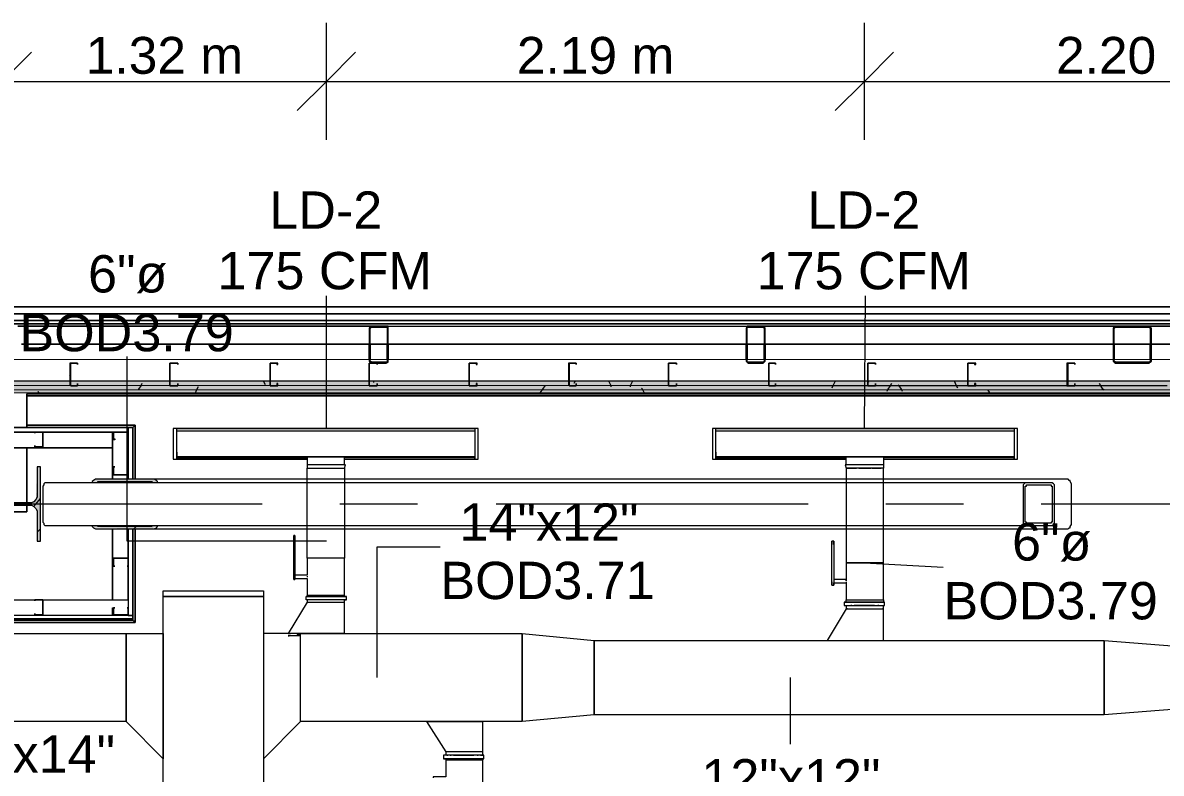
# Model space of a CAD drawing. Header units: metres. Extents: x -2 to 237, y -8 to 52.
# Drawn here: x 30.94 to 35.575, y 44.893 to 47.946 of the extents above; entities that cross this region are included whole.
import ezdxf

# ---------------------------------------------------------------- set-up
doc = ezdxf.new("R2010")
doc.units = ezdxf.units.M
doc.layers.add('HVAC - Ductos', color=5, linetype='Continuous', lineweight=0)
doc.layers.add('PDF_Text', color=7, linetype='Continuous', lineweight=0)
doc.layers.add('PDF_Geometry', color=7, linetype='Continuous', lineweight=0, true_color=0xaaaaaa)
doc.layers.add('PDF_Solid Fills', color=7, linetype='Continuous', lineweight=0, true_color=0xffffff)
doc.styles.add('PDF Helvetica', font='')
doc.styles.get('PDF Helvetica').set_extended_font_data('Helvetica')

msp = doc.modelspace()

# ---------------------------------------------------------------- hatches: boundary and pattern name
at = {"layer": 'PDF_Solid Fills', "lineweight": 0, "transparency": 33554559}
h = msp.add_hatch(color=256, dxfattribs=at)
h.paths.add_polyline_path([(32.3594, 46.5654), (32.419, 46.5608), (32.419, 46.5654)])
h.paths.add_polyline_path([(32.3548, 46.57), (32.3594, 46.5654), (32.3594, 46.57)])
h.paths.add_polyline_path([(32.3548, 46.7028), (32.3502, 46.7028), (32.3502, 46.57)])
h.paths.add_polyline_path([(32.419, 46.7074), (32.419, 46.712), (32.3548, 46.712)])
h.paths.add_polyline_path([(32.4281, 46.7028), (32.4236, 46.7028), (32.4236, 46.5654), (32.4281, 46.7022)])
h.paths.add_polyline_path([(32.4236, 46.712), (32.4281, 46.7074), (32.4281, 46.712)])
h = msp.add_hatch(color=256, dxfattribs=at)
h.paths.add_polyline_path([(33.8943, 46.5654), (33.9538, 46.5608), (33.9538, 46.5654)])
h.paths.add_polyline_path([(33.8897, 46.7028), (33.8851, 46.7028), (33.8851, 46.57)])
h.paths.add_polyline_path([(33.8943, 46.712), (33.963, 46.7074), (33.963, 46.712)])
h.paths.add_polyline_path([(33.9584, 46.57), (33.9538, 46.57), (33.9584, 46.5654)])
h.paths.add_polyline_path([(33.963, 46.7028), (33.9584, 46.7028), (33.9584, 46.57), (33.963, 46.7022)])
h = msp.add_hatch(color=256, dxfattribs=at)
h.paths.add_polyline_path([(35.3879, 46.5654), (35.5253, 46.5608), (35.5253, 46.5654)])
h.paths.add_polyline_path([(35.3833, 46.57), (35.3879, 46.5654), (35.3879, 46.57)])
h.paths.add_polyline_path([(35.3833, 46.7028), (35.3787, 46.7028), (35.3787, 46.57)])
h.paths.add_polyline_path([(35.5299, 46.57), (35.5253, 46.57), (35.5299, 46.5654)])
h.paths.add_polyline_path([(35.3833, 46.712), (35.5299, 46.7074), (35.5299, 46.57), (35.5345, 46.712)])
h = msp.add_hatch(color=256, dxfattribs=at)
h.paths.add_polyline_path([(12.8691, 46.4738), (12.8691, 46.4874), (12.4614, 46.4874), (12.4614, 46.4738)])
h.paths.add_polyline_path([(60.1333, 46.4829), (48.9907, 46.4874), (20.5846, 46.4874), (20.5846, 46.4738), (59.982, 46.4738), (60.1333, 46.4692)])
h.paths.add_polyline_path([(20.58, 46.4738), (20.58, 46.4874), (18.555, 46.4874), (18.555, 46.4738)])
h.paths.add_polyline_path([(18.5504, 46.4738), (18.5504, 46.4874), (15.7143, 46.4874), (15.7143, 46.4738)])
h.paths.add_polyline_path([(15.7097, 46.4738), (15.7097, 46.4874), (13.6846, 46.4874), (13.6846, 46.4738)])
h.paths.add_polyline_path([(13.6801, 46.4738), (13.6801, 46.4874), (12.8737, 46.4874), (12.8737, 46.4738)])
for points in [[(12.4614, 46.4554), (59.9133, 46.4554), (60.1328, 46.4508), (60.1333, 46.4508), (60.1333, 46.4738), (12.4614, 46.4738)], [(12.4614, 46.4416), (59.9133, 46.4416), (60.1316, 46.4371), (60.1333, 46.4371), (60.1333, 46.4554), (12.4614, 46.4554)], [(30.9986, 46.1392), (30.994, 46.011), (30.9849, 46.0018), (30.9757, 45.9972), (30.7421, 45.9926), (30.7421, 45.9972), (30.7283, 45.9972), (30.7283, 46.0064), (30.7237, 46.0064), (30.7237, 46.0156), (30.7191, 46.0156), (30.7191, 46.1392), (30.7009, 46.1392), (30.7009, 45.8369), (30.7191, 45.8369), (30.7191, 45.9652), (30.7283, 45.9835), (30.9849, 45.9835), (30.9986, 45.9698), (30.9986, 45.8369), (31.0124, 45.8369), (31.0124, 46.1392)]]:
    msp.add_hatch(color=256, dxfattribs=at).paths.add_polyline_path(points)
h = msp.add_hatch(color=256, dxfattribs=at)
h.paths.add_polyline_path([(31.2231, 46.0797), (31.4888, 46.0751), (31.4888, 46.0844), (31.4843, 46.0889), (31.2277, 46.0889)])
h.paths.add_polyline_path([(31.4888, 45.901), (31.2277, 45.901), (31.2277, 45.8918), (31.2415, 45.8918), (31.4681, 45.8873), (31.4706, 45.8873), (31.4706, 45.8918), (31.4843, 45.8964), (31.4888, 45.901)])

# ---------------------------------------------------------------- linework, layer by layer
at = {"layer": 'HVAC - Ductos', "color": 252, "lineweight": 0, "true_color": 0x939598}
for points in [[(32.1761, 47.4692), (32.1761, 47.7075), (32.1761, 47.9457)], [(34.3661, 47.4692), (34.3661, 47.7075), (34.3661, 47.9457)], [(30.9757, 47.8266), (30.8566, 47.7075), (30.7375, 47.5883)], [(32.2953, 47.8266), (32.1761, 47.7075), (32.057, 47.5883)], [(34.4853, 47.8266), (34.3661, 47.7075), (34.247, 47.5883)], [(7.6277, 47.7075), (12.466, 47.7075), (13.7763, 47.7075), (15.9755, 47.7075), (18.1701, 47.7075), (20.3647, 47.7075), (22.9716, 47.7075), (25.1708, 47.7075), (27.3654, 47.7075), (29.5646, 47.7075), (30.8566, 47.7075), (32.1761, 47.7075), (34.3661, 47.7075), (36.5607, 47.7075), (38.7599, 47.7075), (41.3669, 47.7075), (47.9553, 47.7075), (49.2518, 47.7075), (50.5622, 47.7075), (54.956, 47.7075), (57.1552, 47.7075), (58.6855, 47.7075)]]:
    msp.add_lwpolyline(points, dxfattribs=at)
at = {"layer": 'HVAC - Ductos', "lineweight": 0}
for points in [[(32.1761, 46.2951), (32.1761, 46.8357)], [(34.3661, 46.2951), (34.3707, 46.8357)], [(32.1761, 45.8369), (31.3652, 45.8369), (31.3652, 46.5882)], [(32.7809, 46.2951), (31.5668, 46.2951), (32.7809, 46.2951), (32.7809, 46.2767), (32.7809, 46.2721), (32.7809, 46.2675)], [(31.5668, 46.2675), (31.5668, 46.2721), (31.5668, 46.2767), (31.5668, 46.2951)], [(31.5668, 46.2721), (31.5668, 46.2767), (31.5668, 46.2813)], [(32.7809, 46.2813), (32.7809, 46.2767), (32.7809, 46.2721)], [(34.9755, 46.2951), (33.7614, 46.2951), (34.9755, 46.2951), (34.9755, 46.2767), (34.9755, 46.2721), (34.9755, 46.2675)], [(33.7614, 46.2675), (33.7614, 46.2721), (33.7614, 46.2767), (33.7614, 46.2951)], [(33.7614, 46.2721), (33.7614, 46.2767), (33.7614, 46.2813)], [(34.9755, 46.2813), (34.9755, 46.2767), (34.9755, 46.2721)], [(31.5668, 46.2355), (31.5668, 46.2401)], [(31.5668, 46.2263), (31.5668, 46.2309)], [(32.7809, 46.2401), (32.7809, 46.2355)], [(32.7809, 46.2309), (32.7809, 46.2263)], [(33.7614, 46.2355), (33.7614, 46.2401)], [(33.7614, 46.2263), (33.7614, 46.2309)], [(34.9755, 46.2401), (34.9755, 46.2355)], [(34.9755, 46.2309), (34.9755, 46.2263)], [(31.5668, 46.1989), (31.5668, 46.1943), (31.5668, 46.1897), (31.5668, 46.1713), (31.5668, 46.1759), (32.0982, 46.1759)], [(31.5668, 46.1851), (31.5668, 46.1897), (31.5668, 46.1943)], [(31.5668, 46.1713), (32.0982, 46.1713)], [(32.2495, 46.1484), (32.2495, 46.1805), (32.2403, 46.1805), (32.2265, 46.1805), (32.2128, 46.1805), (32.1945, 46.1805), (32.1761, 46.1805), (32.1533, 46.1805), (32.1349, 46.1805), (32.1211, 46.1805), (32.1074, 46.1805), (32.1028, 46.1805), (32.0982, 46.1805), (32.0982, 46.1484), (32.0982, 46.1346), (32.1028, 46.1346), (32.1211, 46.1346), (32.1441, 46.1346), (32.1761, 46.1346), (32.2036, 46.1346), (32.2265, 46.1346), (32.2449, 46.1346), (32.2495, 46.1346), (32.2495, 45.7681), (32.2403, 45.7681), (32.2265, 45.7681), (32.2128, 45.7681), (32.1945, 45.7681), (32.1761, 45.7681), (32.1533, 45.7681), (32.1349, 45.7681), (32.1211, 45.7681), (32.1074, 45.7681), (32.1028, 45.7681), (32.0982, 45.7681), (32.0982, 45.6995), (32.0478, 45.6995)], [(32.7809, 46.1989), (32.7809, 46.1943), (32.7809, 46.1897), (32.7809, 46.1713), (32.7809, 46.1759), (32.2495, 46.1759)], [(32.2495, 46.1713), (32.7809, 46.1713)], [(32.7809, 46.1943), (32.7809, 46.1897), (32.7809, 46.1851)], [(33.7614, 46.1989), (33.7614, 46.1943), (33.7614, 46.1897), (33.7614, 46.1713), (33.7614, 46.1759), (34.2928, 46.1759)], [(33.7614, 46.1851), (33.7614, 46.1897), (33.7614, 46.1943)], [(33.7614, 46.1713), (34.2928, 46.1713)], [(34.2928, 46.1484), (34.2928, 46.1805), (34.302, 46.1805), (34.3157, 46.1805), (34.3295, 46.1805), (34.3479, 46.1805), (34.3661, 46.1805), (34.3891, 46.1805), (34.4073, 46.1805), (34.4211, 46.1805), (34.4349, 46.1805), (34.4395, 46.1805), (34.444, 46.1805), (34.444, 46.1484), (34.444, 46.1346), (34.4395, 46.1346), (34.4211, 46.1346), (34.3982, 46.1346), (34.3661, 46.1346), (34.3387, 46.1346), (34.3157, 46.1346), (34.2974, 46.1346), (34.2928, 46.1346), (34.2928, 45.7498), (34.302, 45.7498), (34.3157, 45.7498), (34.3295, 45.7498), (34.3479, 45.7498), (34.3661, 45.7498), (34.3891, 45.7498), (34.4073, 45.7498), (34.4211, 45.7498), (34.4349, 45.7498), (34.4395, 45.7498), (34.444, 45.7498), (34.444, 46.1346), (34.4395, 46.1346)], [(34.9755, 46.1989), (34.9755, 46.1943), (34.9755, 46.1897), (34.9755, 46.1713), (34.9755, 46.1759), (34.444, 46.1759)], [(34.444, 46.1713), (34.9755, 46.1713)], [(34.9755, 46.1943), (34.9755, 46.1897), (34.9755, 46.1851)], [(32.0982, 45.5986), (32.0936, 45.5986), (32.0936, 45.6124), (32.1028, 45.6124), (32.1166, 45.6124), (32.1349, 45.6124), (32.1533, 45.6124), (32.1761, 45.6124), (32.1945, 45.6124), (32.2173, 45.6124), (32.2311, 45.6124), (32.2449, 45.6124), (32.254, 45.6124), (32.2586, 45.6124), (32.254, 45.6124), (32.2495, 45.6124), (32.2495, 45.6169), (32.2495, 45.7681), (32.2403, 45.7681), (32.2265, 45.7681), (32.2128, 45.7681), (32.1945, 45.7681), (32.1761, 45.7681), (32.1533, 45.7681), (32.1349, 45.7681), (32.1211, 45.7681), (32.1074, 45.7681), (32.1028, 45.7681), (32.0982, 45.7681), (32.0982, 46.1346), (32.1028, 46.1346)], [(32.2082, 46.1346), (32.2128, 46.1346), (32.2265, 46.1346), (32.2403, 46.1346), (32.2449, 46.1346), (32.2495, 46.1346), (32.254, 46.1484), (32.2449, 46.1484), (32.2311, 46.1484), (32.2036, 46.1484), (32.1761, 46.1484), (32.1441, 46.1484), (32.1211, 46.1484), (32.1028, 46.1484), (32.0982, 46.1484)], [(32.1074, 46.1346), (32.1211, 46.1346), (32.1349, 46.1346), (32.1441, 46.1346)], [(32.1487, 46.1346), (32.1533, 46.1346), (32.1761, 46.1346), (32.1945, 46.1346), (32.199, 46.1346)], [(32.1945, 46.1484), (32.1853, 46.1484)], [(34.444, 46.1484), (34.4395, 46.1484), (34.4211, 46.1484), (34.3982, 46.1484), (34.3661, 46.1484), (34.3387, 46.1484), (34.3112, 46.1484), (34.2974, 46.1484), (34.2883, 46.1484), (34.2928, 46.1346), (34.2974, 46.1346), (34.302, 46.1346), (34.3157, 46.1346), (34.3295, 46.1346), (34.3341, 46.1346)], [(34.3433, 46.1346), (34.3479, 46.1346), (34.3661, 46.1346), (34.3891, 46.1346), (34.3937, 46.1346)], [(34.3982, 46.1346), (34.4073, 46.1346), (34.4211, 46.1346), (34.4349, 46.1346)], [(32.0432, 45.8597), (32.0432, 45.8552), (32.0432, 45.8597)], [(32.0478, 45.8597), (32.0432, 45.8597)], [(32.0432, 45.6903), (32.0432, 45.6857), (32.0432, 45.6811), (32.0432, 45.6857), (32.0432, 45.6903), (32.0432, 45.846)], [(32.0478, 45.8597), (32.0478, 45.8552), (32.0478, 45.8597)], [(32.0478, 45.846), (32.0478, 45.6903), (32.0478, 45.6857), (32.0478, 45.6811), (32.0478, 45.6857), (32.0478, 45.6903), (32.0478, 45.6857), (32.0982, 45.6857), (32.0982, 45.6169), (32.0982, 45.6124), (32.1028, 45.6124), (32.1074, 45.6124)], [(34.2333, 45.8369), (34.2333, 45.8369)], [(34.2424, 45.8369), (34.2333, 45.8369)], [(34.2424, 45.8369), (34.2424, 45.8369)], [(32.3823, 45.2825), (32.3823, 45.814), (32.6389, 45.814)], [(34.2333, 45.6719), (34.2333, 45.6673), (34.2333, 45.6628), (34.2333, 45.6582), (34.2333, 45.6628), (34.2333, 45.6673), (34.2333, 45.6719), (34.2333, 45.8232)], [(34.2424, 45.8232), (34.2424, 45.6719), (34.2424, 45.6673), (34.2424, 45.6628), (34.2424, 45.6582), (34.2424, 45.6628), (34.2424, 45.6673)], [(34.2424, 45.6719), (34.2424, 45.6673), (34.2928, 45.6673), (34.2928, 45.5986), (34.302, 45.5986), (34.3157, 45.5986), (34.3295, 45.5986), (34.3479, 45.5986), (34.3661, 45.5986), (34.3891, 45.5986), (34.4073, 45.5986), (34.4211, 45.5986), (34.4349, 45.5986), (34.4395, 45.5986), (34.444, 45.5986), (34.444, 45.7498), (34.4395, 45.7498), (34.4349, 45.7498), (34.4211, 45.7498), (34.4073, 45.7498), (34.3891, 45.7498), (34.3661, 45.7498), (34.3479, 45.7498), (34.3295, 45.7498), (34.3157, 45.7498), (34.302, 45.7498), (34.2928, 45.7498), (34.2928, 45.6811), (34.2424, 45.6811)], [(34.3661, 45.7498), (34.6868, 45.7315)], [(32.0982, 45.6995), (32.0982, 45.6995)], [(32.0982, 45.6995), (32.0982, 45.6995)], [(32.0432, 45.6811), (32.0432, 45.6811)], [(32.0432, 45.6811), (32.0478, 45.6811)], [(32.0478, 45.6857), (32.0478, 45.6857)], [(32.0478, 45.6811), (32.0478, 45.6811)], [(32.0982, 45.6949), (32.0982, 45.6903)], [(32.0982, 45.6857), (32.0982, 45.6857)], [(32.0982, 45.6857), (32.0982, 45.6857)], [(32.0982, 45.6857), (32.0982, 45.6857)], [(32.0982, 45.6857), (32.0982, 45.6857)], [(34.2333, 45.6582), (34.2333, 45.6582)], [(34.2333, 45.6582), (34.2424, 45.6582)], [(34.2424, 45.6673), (34.2424, 45.6673)], [(34.2424, 45.6582), (34.2424, 45.6582)], [(34.2928, 45.6765), (34.2928, 45.6811), (34.2928, 45.6765)], [(34.2928, 45.6765), (34.2928, 45.6811), (34.2928, 45.6765)], [(34.2928, 45.6719), (34.2928, 45.6673)], [(34.2928, 45.6673), (34.2928, 45.6673)], [(34.2928, 45.6673), (34.2928, 45.6673)], [(34.2928, 45.6673), (34.2928, 45.6673)], [(32.0982, 45.6124), (32.0936, 45.6124)], [(32.1211, 45.6124), (32.1166, 45.6124)], [(32.1349, 45.6124), (32.1349, 45.6124)], [(32.1533, 45.6124), (32.1533, 45.6124)], [(32.1945, 45.6124), (32.1945, 45.6124)], [(32.2173, 45.6124), (32.2128, 45.6124)], [(32.2311, 45.6124), (32.2265, 45.6124)], [(32.2449, 45.6124), (32.2403, 45.6124)], [(32.2495, 45.6124), (32.2495, 45.6124)], [(32.2586, 45.5986), (32.2586, 45.6124)], [(32.0982, 45.5894), (32.0204, 45.4612), (32.0295, 45.4612), (32.0204, 45.4612)], [(32.2495, 45.4612), (32.2449, 45.4612), (32.2265, 45.4612), (32.2036, 45.4612), (32.1761, 45.4612), (32.0982, 45.4612), (32.0708, 45.4612), (32.0982, 45.4612), (32.1761, 45.4612), (32.2036, 45.4612), (32.2265, 45.4612), (32.2449, 45.4612), (32.2495, 45.4612), (32.2495, 45.5894)], [(32.1074, 45.5986), (32.1028, 45.5986), (32.0982, 45.5986), (32.0982, 45.5894), (32.1028, 45.5894), (32.1074, 45.5894), (32.1211, 45.5894), (32.1349, 45.5894), (32.1533, 45.5894), (32.1761, 45.5894), (32.1945, 45.5894), (32.2128, 45.5894), (32.2265, 45.5894), (32.2403, 45.5894), (32.2495, 45.5894), (32.2495, 45.5986), (32.254, 45.5986), (32.2586, 45.5986), (32.254, 45.5986), (32.2449, 45.5986), (32.2311, 45.5986), (32.2173, 45.5986), (32.1945, 45.5986), (32.1761, 45.5986), (32.1533, 45.5986), (32.1349, 45.5986), (32.1166, 45.5986), (32.1028, 45.5986), (32.0936, 45.5986)], [(32.1211, 45.5986), (32.1166, 45.5986)], [(32.2173, 45.5986), (32.2128, 45.5986), (32.1945, 45.5986), (32.1761, 45.5986), (32.1533, 45.5986), (32.1349, 45.5986)], [(32.1441, 45.5894), (32.1487, 45.5894)], [(32.199, 45.5894), (32.2036, 45.5894), (32.2082, 45.5894)], [(32.2311, 45.5986), (32.2265, 45.5986)], [(32.2449, 45.5986), (32.2403, 45.5986)], [(32.2495, 45.5986), (32.2495, 45.5986)], [(34.2974, 45.562), (34.2928, 45.562), (34.215, 45.4337)], [(34.2837, 45.5894), (34.2883, 45.5894), (34.2928, 45.5894), (34.2928, 45.5986), (34.302, 45.5986), (34.3157, 45.5986), (34.3295, 45.5986), (34.3479, 45.5986), (34.3661, 45.5986), (34.3891, 45.5986), (34.4073, 45.5986), (34.4211, 45.5986), (34.4349, 45.5986), (34.4395, 45.5986), (34.444, 45.5986), (34.444, 45.5894), (34.4486, 45.5894), (34.4395, 45.5894), (34.4257, 45.5894), (34.4073, 45.5894), (34.3891, 45.5894), (34.3661, 45.5894), (34.3479, 45.5894), (34.3249, 45.5894), (34.3112, 45.5894), (34.2974, 45.5894), (34.2883, 45.5894), (34.2837, 45.5894), (34.2837, 45.5757), (34.2883, 45.5757), (34.2974, 45.5757), (34.3112, 45.5757), (34.3249, 45.5757), (34.3479, 45.5757), (34.3661, 45.5757), (34.3891, 45.5757), (34.4073, 45.5757), (34.4257, 45.5757), (34.4395, 45.5757), (34.4486, 45.5757), (34.4486, 45.5894)], [(34.444, 45.5894), (34.4395, 45.5894), (34.4257, 45.5894), (34.4073, 45.5894), (34.3891, 45.5894), (34.3661, 45.5894), (34.3479, 45.5894), (34.3249, 45.5894), (34.3112, 45.5894), (34.2974, 45.5894), (34.2928, 45.5894)], [(34.2928, 45.5757), (34.2928, 45.562), (34.302, 45.562), (34.3157, 45.562), (34.3295, 45.562), (34.3479, 45.562), (34.3661, 45.562), (34.3891, 45.562), (34.4073, 45.562), (34.4211, 45.562), (34.4349, 45.562), (34.4395, 45.562), (34.444, 45.562), (34.444, 45.5757)], [(34.3157, 45.5757), (34.3112, 45.5757)], [(34.4073, 45.5757), (34.3891, 45.5757), (34.3661, 45.5757), (34.3479, 45.5757), (34.3295, 45.5757), (34.3249, 45.5757)], [(34.3341, 45.562), (34.3387, 45.562), (34.3433, 45.562)], [(34.3937, 45.562), (34.3982, 45.562)], [(34.4257, 45.5757), (34.4211, 45.5757)], [(34.444, 45.4337), (34.444, 45.562), (34.4395, 45.562)], [(32.0708, 45.452), (32.0524, 45.452), (32.0341, 45.452), (32.0249, 45.452), (32.0204, 45.452), (32.0708, 45.4566), (32.057, 45.4566)], [(32.0204, 45.452), (32.0249, 45.452)], [(32.9734, 45.4612), (33.2665, 45.4337)], [(32.9734, 45.1038), (32.9734, 45.4612)], [(33.2665, 45.4337), (33.2665, 45.1313)], [(34.0638, 45.2825), (34.0638, 45.0122)], [(32.813, 44.9801), (32.813, 45.1038), (32.8084, 45.1038), (32.7901, 45.1038), (32.7671, 45.1038), (32.7351, 45.1038), (32.6618, 45.1038), (32.6297, 45.1038), (32.6068, 45.1038), (32.5885, 45.1038), (32.5839, 45.1038), (32.6618, 44.9801)], [(32.5839, 45.1038), (32.5885, 45.1038), (32.6068, 45.1038), (32.6297, 45.1038), (32.6618, 45.1038), (32.7351, 45.1038), (32.7671, 45.1038), (32.7901, 45.1038), (32.8084, 45.1038), (32.813, 45.1038)], [(33.2665, 45.1313), (32.9734, 45.1038)], [(32.8038, 44.9664), (32.8084, 44.9664), (32.813, 44.9664), (32.813, 44.9801), (32.8084, 44.9801), (32.8038, 44.9801), (32.7901, 44.9801), (32.7763, 44.9801), (32.758, 44.9801), (32.7351, 44.9801), (32.7167, 44.9801), (32.6985, 44.9801), (32.6847, 44.9801), (32.6709, 44.9801), (32.6618, 44.9801), (32.6618, 44.9664), (32.6572, 44.9664), (32.6526, 44.9664)], [(32.813, 44.9664), (32.8175, 44.9664), (32.8084, 44.9664), (32.7947, 44.9664), (32.7763, 44.9664), (32.758, 44.9664), (32.7351, 44.9664), (32.7167, 44.9664), (32.6939, 44.9664), (32.6801, 44.9664), (32.6664, 44.9664), (32.6572, 44.9664), (32.6526, 44.9664), (32.6526, 44.9526), (32.6572, 44.9526), (32.6664, 44.9526), (32.6801, 44.9526), (32.6939, 44.9526), (32.7167, 44.9526), (32.7351, 44.9526), (32.758, 44.9526), (32.7763, 44.9526), (32.7947, 44.9526), (32.8084, 44.9526), (32.8175, 44.9526), (32.8084, 44.9526), (32.7947, 44.9526), (32.7763, 44.9526), (32.758, 44.9526), (32.7351, 44.9526), (32.7167, 44.9526), (32.6939, 44.9526), (32.6801, 44.9526), (32.6664, 44.9526), (32.6572, 44.9526), (32.6526, 44.9526)], [(32.6618, 44.9664), (32.6618, 44.9664)], [(32.6664, 44.9664), (32.6709, 44.9664)], [(32.6801, 44.9664), (32.6847, 44.9664)], [(32.6939, 44.9664), (32.6985, 44.9664), (32.7167, 44.9664), (32.7351, 44.9664), (32.758, 44.9664), (32.7763, 44.9664)], [(32.7122, 44.9801), (32.7076, 44.9801), (32.703, 44.9801)], [(32.7671, 44.9801), (32.7626, 44.9801)], [(32.7901, 44.9664), (32.7947, 44.9664)], [(32.8175, 44.9526), (32.8175, 44.9664)], [(32.6618, 44.9526), (32.6618, 44.948), (32.6618, 44.8793), (32.6114, 44.8793), (32.6114, 44.8748)], [(32.813, 44.7968), (32.813, 44.948), (32.813, 44.9526)]]:
    msp.add_lwpolyline(points, dxfattribs=at)
for points in [[(31.553, 46.2951), (31.553, 46.1713), (31.5668, 46.1713), (31.5668, 46.2951)], [(31.5668, 46.2859), (32.7809, 46.2859), (32.7809, 46.1805), (31.5668, 46.1805)], [(32.7947, 46.2951), (32.7809, 46.2951), (32.7809, 46.1713), (32.7947, 46.1713)], [(33.7476, 46.2951), (33.7476, 46.1713), (33.7614, 46.1713), (33.7614, 46.2951)], [(33.7614, 46.2859), (34.9755, 46.2859), (34.9755, 46.1805), (33.7614, 46.1805)], [(34.9893, 46.2951), (34.9755, 46.2951), (34.9755, 46.1713), (34.9893, 46.1713)], [(32.7809, 46.1805), (31.5668, 46.1805)], [(34.9755, 46.1805), (33.7614, 46.1805)], [(32.0432, 45.846), (32.0432, 45.8506), (32.0432, 45.8552), (32.0432, 45.8597), (32.0432, 45.8552), (32.0432, 45.8506)], [(32.0478, 45.846), (32.0478, 45.8506), (32.0478, 45.8552), (32.0478, 45.8597), (32.0478, 45.8552), (32.0478, 45.8506)], [(34.2333, 45.8232), (34.2333, 45.8277), (34.2333, 45.8323), (34.2333, 45.8369), (34.2333, 45.8323), (34.2333, 45.8277)], [(34.2424, 45.8232), (34.2424, 45.8277), (34.2424, 45.8323), (34.2424, 45.8369), (34.2424, 45.8323), (34.2424, 45.8277)], [(31.9196, 45.6124), (31.5118, 45.6124), (31.5118, 45.6353), (31.9196, 45.6353)], [(31.9196, 45.6124), (31.9196, 44.4898), (31.5118, 44.4898), (31.5118, 45.6124)], [(32.0982, 45.6169), (32.1028, 45.6169), (32.1074, 45.6169), (32.1211, 45.6169), (32.1349, 45.6169), (32.1533, 45.6169), (32.1761, 45.6169), (32.1945, 45.6169), (32.2128, 45.6169), (32.2265, 45.6169), (32.2403, 45.6169), (32.2495, 45.6169), (32.2403, 45.6169), (32.2265, 45.6169), (32.2128, 45.6169), (32.1945, 45.6169), (32.1761, 45.6169), (32.1533, 45.6169), (32.1349, 45.6169), (32.1211, 45.6169), (32.1074, 45.6169), (32.1028, 45.6169)], [(32.2495, 45.6169), (32.2403, 45.6169), (32.2265, 45.6169), (32.2128, 45.6169), (32.1945, 45.6169), (32.1761, 45.6169), (32.1533, 45.6169), (32.1349, 45.6169), (32.1211, 45.6169), (32.1074, 45.6169), (32.1028, 45.6169), (32.0982, 45.6169), (32.1028, 45.6169), (32.1074, 45.6169), (32.1211, 45.6169), (32.1349, 45.6169), (32.1533, 45.6169), (32.1761, 45.6169), (32.1945, 45.6169), (32.2128, 45.6169), (32.2265, 45.6169), (32.2403, 45.6169)], [(34.2928, 45.5894), (34.302, 45.5894), (34.3157, 45.5894), (34.3295, 45.5894), (34.3479, 45.5894), (34.3661, 45.5894), (34.3891, 45.5894), (34.4073, 45.5894), (34.4211, 45.5894), (34.4349, 45.5894), (34.4395, 45.5894), (34.444, 45.5894), (34.4395, 45.5894), (34.4349, 45.5894), (34.4211, 45.5894), (34.4073, 45.5894), (34.3891, 45.5894), (34.3661, 45.5894), (34.3479, 45.5894), (34.3295, 45.5894), (34.3157, 45.5894), (34.302, 45.5894)], [(31.5118, 45.4612), (31.5118, 44.9526), (31.3606, 45.1038), (31.3606, 45.4612), (31.3606, 45.1038), (28.9919, 45.1038), (28.9919, 45.4612), (31.3606, 45.4612)], [(31.9196, 45.4612), (31.9196, 44.9526), (32.0708, 45.1038), (32.0708, 45.4612), (32.9734, 45.4612), (32.9734, 45.1038), (32.0708, 45.1038), (32.0708, 45.4612)], [(33.2665, 45.4337), (35.342, 45.4337), (35.342, 45.1313), (33.2665, 45.1313)], [(35.342, 45.4337), (35.6352, 45.4108), (35.6352, 45.1542), (35.342, 45.1313)], [(32.813, 44.9526), (32.8084, 44.9526), (32.8038, 44.9526), (32.7901, 44.9526), (32.7763, 44.9526), (32.758, 44.9526), (32.7351, 44.9526), (32.7167, 44.9526), (32.6985, 44.9526), (32.6847, 44.9526), (32.6709, 44.9526), (32.6618, 44.9526), (32.6709, 44.9526), (32.6847, 44.9526), (32.6985, 44.9526), (32.7167, 44.9526), (32.7351, 44.9526), (32.758, 44.9526), (32.7763, 44.9526), (32.7901, 44.9526), (32.8038, 44.9526), (32.8084, 44.9526)], [(32.813, 44.948), (32.8084, 44.948), (32.8038, 44.948), (32.7901, 44.948), (32.7763, 44.948), (32.758, 44.948), (32.7351, 44.948), (32.7167, 44.948), (32.6985, 44.948), (32.6847, 44.948), (32.6709, 44.948), (32.6618, 44.948), (32.6709, 44.948), (32.6847, 44.948), (32.6985, 44.948), (32.7167, 44.948), (32.7351, 44.948), (32.758, 44.948), (32.7763, 44.948), (32.7901, 44.948), (32.8038, 44.948), (32.8084, 44.948)], [(32.813, 44.948), (32.8084, 44.948), (32.8038, 44.948), (32.7901, 44.948), (32.7763, 44.948), (32.758, 44.948), (32.7351, 44.948), (32.7167, 44.948), (32.6985, 44.948), (32.6847, 44.948), (32.6709, 44.948), (32.6618, 44.948), (32.6709, 44.948), (32.6847, 44.948), (32.6985, 44.948), (32.7167, 44.948), (32.7351, 44.948), (32.758, 44.948), (32.7763, 44.948), (32.7901, 44.948), (32.8038, 44.948), (32.8084, 44.948)]]:
    msp.add_lwpolyline(points, close=True, dxfattribs=at)
at = {"layer": 'PDF_Geometry', "lineweight": 0}
for points in [[(26.2567, 46.7899), (27.7915, 46.7899), (29.3218, 46.7899), (30.8566, 46.7899), (32.3915, 46.7899), (33.9217, 46.7899), (32.3915, 46.7899), (30.8566, 46.7899), (29.3218, 46.7899), (27.7915, 46.7899), (26.2567, 46.7899), (24.7264, 46.7899)], [(32.3915, 46.7623), (30.8566, 46.7623)], [(33.9217, 46.7623), (32.3915, 46.7623)], [(35.4566, 46.7899), (36.9869, 46.7899), (38.5216, 46.7899), (36.9869, 46.7899), (35.4566, 46.7899), (33.9217, 46.7899)], [(35.4566, 46.7623), (33.9217, 46.7623)], [(36.9869, 46.7623), (35.4566, 46.7623)], [(32.3915, 46.7349), (30.8566, 46.7349)], [(32.3915, 46.7211), (30.8566, 46.7211)], [(33.9217, 46.7349), (32.3915, 46.7349)], [(33.9217, 46.7211), (32.3915, 46.7211)], [(35.4566, 46.7349), (33.9217, 46.7349)], [(35.4566, 46.7211), (33.9217, 46.7211)], [(36.9869, 46.7349), (35.4566, 46.7349)], [(36.9869, 46.7211), (35.4566, 46.7211)], [(32.4282, 46.7028), (32.4282, 46.712), (32.419, 46.712), (32.3594, 46.712), (32.3548, 46.712), (32.3502, 46.7028), (32.3502, 46.57), (32.3548, 46.5654), (32.3594, 46.5608), (32.419, 46.5608), (32.4282, 46.5654), (32.4282, 46.57)], [(32.3594, 46.7074), (32.419, 46.7074), (32.4236, 46.7074), (32.4236, 46.7028), (32.4236, 46.57), (32.4236, 46.5654), (32.419, 46.5654), (32.3594, 46.5654), (32.3548, 46.57), (32.3548, 46.7028)], [(33.963, 46.7028), (33.9584, 46.712), (33.9538, 46.712), (33.8943, 46.712), (33.8897, 46.712), (33.8851, 46.7028), (33.8851, 46.57), (33.8897, 46.5654), (33.8943, 46.5608), (33.9538, 46.5608), (33.9584, 46.5654), (33.963, 46.57)], [(33.8943, 46.7074), (33.9538, 46.7074), (33.9584, 46.7028), (33.9584, 46.57), (33.9538, 46.5654), (33.8943, 46.5654), (33.8897, 46.5654), (33.8897, 46.57), (33.8897, 46.7028), (33.8897, 46.7074)], [(35.3879, 46.5608), (35.5253, 46.5608), (35.5299, 46.5654), (35.5345, 46.57), (35.5345, 46.7028), (35.5299, 46.712), (35.5253, 46.712), (35.3879, 46.712), (35.3833, 46.712), (35.3787, 46.7028), (35.3787, 46.57), (35.3833, 46.5654)], [(35.5299, 46.57), (35.5253, 46.5654), (35.3879, 46.5654), (35.3833, 46.57), (35.3833, 46.7028), (35.3879, 46.7074), (35.5253, 46.7074), (35.5299, 46.7028)], [(30.9345, 46.6387), (32.3502, 46.6387)], [(32.3548, 46.6387), (32.3915, 46.6387), (32.4236, 46.6387), (32.3915, 46.6387)], [(32.4282, 46.6387), (33.8851, 46.6387)], [(33.8897, 46.6387), (33.9217, 46.6387)], [(33.9217, 46.6387), (33.9584, 46.6387)], [(33.963, 46.6387), (35.3787, 46.6387)], [(35.4566, 46.6387), (35.5299, 46.6387), (35.4566, 46.6387), (35.3833, 46.6387)], [(35.5345, 46.6387), (36.9502, 46.6387)], [(31.1636, 46.5608), (31.1361, 46.5608), (31.1315, 46.5608), (31.1315, 46.4738), (31.1361, 46.4692), (31.1636, 46.4692), (31.1636, 46.4783), (31.1636, 46.4692), (31.1361, 46.4692), (31.1361, 46.4738), (31.1361, 46.5608), (31.1636, 46.5608), (31.1636, 46.5562)], [(31.5713, 46.5608), (31.5393, 46.5608), (31.5393, 46.4738), (31.5393, 46.4692), (31.5713, 46.4692), (31.5713, 46.4783), (31.5713, 46.4692), (31.5393, 46.4692), (31.5393, 46.4738), (31.5393, 46.5608), (31.5713, 46.5608), (31.5713, 46.5562)], [(31.9791, 46.5608), (31.947, 46.5608), (31.947, 46.4738), (31.947, 46.4692), (31.9791, 46.4692), (31.9791, 46.4783), (31.9746, 46.4783), (31.9746, 46.4692), (31.947, 46.4692), (31.947, 46.4738), (31.947, 46.5608), (31.9746, 46.5608), (31.9746, 46.5562), (31.9791, 46.5562)], [(32.3823, 46.5608), (32.3548, 46.5608), (32.3502, 46.5608), (32.3502, 46.4738), (32.3502, 46.4692), (32.3548, 46.4692), (32.3823, 46.4692), (32.3823, 46.4783), (32.3823, 46.4692), (32.3548, 46.4692), (32.3502, 46.4692), (32.3502, 46.4738), (32.3502, 46.5608), (32.3548, 46.5608), (32.3823, 46.5608), (32.3823, 46.5562)], [(32.7901, 46.5608), (32.758, 46.5608), (32.758, 46.4738), (32.758, 46.4692), (32.7901, 46.4692), (32.7901, 46.4783), (32.7855, 46.4783), (32.7855, 46.4692), (32.758, 46.4692), (32.758, 46.4738), (32.758, 46.5608), (32.7855, 46.5608), (32.7855, 46.5562), (32.7901, 46.5562)], [(33.1932, 46.5608), (33.1658, 46.5608), (33.1612, 46.5608), (33.1612, 46.4738), (33.1658, 46.4692), (33.1932, 46.4692), (33.1932, 46.4783), (33.1932, 46.4692), (33.1658, 46.4692), (33.1658, 46.4738), (33.1658, 46.5608), (33.1932, 46.5608), (33.1932, 46.5562)], [(33.601, 46.5608), (33.569, 46.5608), (33.569, 46.4738), (33.569, 46.4692), (33.601, 46.4692), (33.601, 46.4783), (33.601, 46.4692), (33.569, 46.4692), (33.569, 46.4738), (33.569, 46.5608), (33.601, 46.5608), (33.601, 46.5562)], [(34.0042, 46.5608), (33.9767, 46.5608), (33.9767, 46.4738), (33.9767, 46.4692), (34.0042, 46.4692), (34.0042, 46.4783), (34.0042, 46.4692), (33.9767, 46.4692), (33.9767, 46.4738), (33.9767, 46.5608), (34.0042, 46.5608), (34.0042, 46.5562)], [(34.4119, 46.5608), (34.3845, 46.5608), (34.3799, 46.5608), (34.3799, 46.4738), (34.3799, 46.4692), (34.3845, 46.4692), (34.4119, 46.4692), (34.4119, 46.4783), (34.4119, 46.4692), (34.3845, 46.4692), (34.3799, 46.4692), (34.3799, 46.4738), (34.3799, 46.5608), (34.3845, 46.5608), (34.4119, 46.5608), (34.4119, 46.5562)], [(34.8197, 46.5608), (34.7877, 46.5608), (34.7877, 46.4738), (34.7877, 46.4692), (34.8197, 46.4692), (34.8197, 46.4783), (34.8151, 46.4783), (34.8151, 46.4692), (34.7877, 46.4692), (34.7877, 46.4738), (34.7877, 46.5608), (34.8151, 46.5608), (34.8151, 46.5562), (34.8197, 46.5562)], [(35.2229, 46.5608), (35.1954, 46.5608), (35.1908, 46.5608), (35.1908, 46.4738), (35.1908, 46.4692), (35.1954, 46.4692), (35.2229, 46.4692), (35.2229, 46.4783), (35.2229, 46.4692), (35.1954, 46.4692), (35.1954, 46.4738), (35.1954, 46.5608), (35.2229, 46.5608), (35.2229, 46.5562)], [(30.9574, 46.4371), (30.9574, 46.2996)], [(30.9574, 46.4279), (39.9512, 46.4279)], [(30.9574, 46.4279), (39.9512, 46.4279)], [(31.3881, 46.2996), (30.9574, 46.2996)], [(31.3881, 46.2996), (30.9574, 46.2996)], [(30.4076, 46.2171), (31.3056, 46.2171), (31.3056, 46.2813), (30.3434, 46.2813), (30.3434, 46.2171)], [(30.9895, 46.2767), (30.9895, 46.2813)], [(31.017, 46.2813), (31.0216, 46.2813), (31.0216, 46.2217), (31.0216, 46.2171), (31.017, 46.2171), (30.9895, 46.2171), (30.9895, 46.2263), (30.9895, 46.2217), (31.017, 46.2217), (31.0216, 46.2217), (31.0216, 46.2813), (31.017, 46.2813), (30.9895, 46.2813)], [(31.3056, 46.2813), (31.3102, 46.2813), (31.3698, 46.2813), (31.3698, 46.2492), (31.3652, 46.2492), (31.3652, 46.2538), (31.3698, 46.2538), (31.3698, 46.2813), (31.3102, 46.2813), (31.3102, 46.2538), (31.3148, 46.2538), (31.3148, 46.2492), (31.3056, 46.2492)], [(30.9574, 46.2171), (30.9574, 45.9926)], [(31.0124, 45.8369), (31.0124, 46.1392), (30.9986, 46.1392), (30.9986, 46.0156), (30.994, 46.0064), (30.9849, 45.9972), (30.9757, 45.9926), (30.7421, 45.9926), (30.7283, 45.9972), (30.7237, 46.0064), (30.7191, 46.0156), (30.7191, 46.1392), (30.7009, 46.1392), (30.7009, 45.8369), (30.7191, 45.8369), (30.7191, 45.9606), (30.7237, 45.9698), (30.7283, 45.9789), (30.7421, 45.9835), (30.9757, 45.9835), (30.9849, 45.9789), (30.994, 45.9698), (30.9986, 45.9606), (30.9986, 45.8369)], [(31.3148, 46.1392), (31.3102, 46.1392), (31.3102, 46.1118), (31.3102, 46.1072), (31.3698, 46.1072), (31.3698, 46.1118), (31.3698, 46.1392), (31.3652, 46.1392), (31.3698, 46.1392), (31.3698, 46.1118), (31.3698, 46.1072), (31.3102, 46.1072), (31.3056, 46.1072), (31.3056, 46.1118), (31.3056, 46.1392)], [(35.0305, 46.0751), (35.0259, 46.0751), (35.0213, 46.0751), (35.0167, 46.0705), (35.0122, 46.066), (35.0122, 46.0614), (35.0122, 46.0522), (35.0122, 45.924), (35.0122, 45.9148), (35.0122, 45.9102), (35.0167, 45.9056), (35.0213, 45.901), (35.0259, 45.901), (35.0305, 45.901), (35.1221, 45.901), (35.1267, 45.901), (35.1313, 45.901), (35.1358, 45.9056), (35.1404, 45.9102), (35.1404, 45.9148), (35.1404, 45.924), (35.1404, 46.0522), (35.1404, 46.0614), (35.1404, 46.066), (35.1358, 46.0705), (35.1313, 46.0751), (35.1267, 46.0751), (35.1221, 46.0751)], [(35.0213, 45.924), (35.0213, 46.0522), (35.0213, 46.0568), (35.0213, 46.0614), (35.0259, 46.0614), (35.0259, 46.066), (35.0305, 46.066), (35.1221, 46.066), (35.1267, 46.066), (35.1267, 46.0614), (35.1313, 46.0614), (35.1313, 46.0568), (35.1313, 46.0522), (35.1313, 45.924), (35.1313, 45.9194), (35.1313, 45.9148), (35.1267, 45.9148), (35.1267, 45.9102), (35.1221, 45.9102), (35.0305, 45.9102), (35.0259, 45.9102), (35.0259, 45.9148), (35.0213, 45.9148), (35.0213, 45.9194)], [(30.9574, 45.9835), (30.9574, 45.956)], [(31.3881, 45.8873), (31.3881, 45.5208), (31.3881, 45.5162), (31.3926, 45.5116), (31.3881, 45.5162), (31.3881, 45.5208), (31.3881, 45.8873), (31.3881, 45.5162), (31.3881, 45.8873), (31.3881, 45.5208), (31.3881, 45.8873), (31.3881, 45.5345), (30.3298, 45.5345), (30.3298, 45.5208), (31.3881, 45.5208)], [(31.3881, 45.5986), (31.3881, 45.8873), (31.3881, 45.5162), (31.3881, 45.8873), (31.3881, 45.5208)], [(31.3056, 45.7635), (31.3056, 45.7681), (31.3102, 45.7681), (31.3698, 45.7681), (31.3698, 45.7635), (31.3698, 45.7361), (31.3652, 45.7361), (31.3698, 45.7361), (31.3698, 45.7635), (31.3698, 45.7681), (31.3102, 45.7681), (31.3102, 45.7635), (31.3102, 45.7361), (31.3148, 45.7361), (31.3056, 45.7361)], [(30.9895, 45.594), (30.9895, 45.5986)], [(31.017, 45.5986), (31.0216, 45.5986), (31.0216, 45.5391), (31.0216, 45.5345), (31.017, 45.5345), (30.9895, 45.5345), (30.9895, 45.5437), (30.9895, 45.5391), (31.017, 45.5391), (31.0216, 45.5391), (31.0216, 45.5986), (31.017, 45.5986), (30.9895, 45.5986)], [(31.3148, 45.5666), (31.3102, 45.5666), (31.3102, 45.5391), (31.3698, 45.5391), (31.3698, 45.5666), (31.3652, 45.5666), (31.3698, 45.5666), (31.3698, 45.5391), (31.3698, 45.5345), (31.3102, 45.5345), (31.3056, 45.5391), (31.3056, 45.5666)], [(30.3252, 45.5162), (31.3881, 45.5162)], [(30.3252, 45.5162), (31.3881, 45.5162)]]:
    msp.add_lwpolyline(points, close=True, dxfattribs=at)
for points in [[(32.4282, 46.7899), (32.3502, 46.7899)], [(33.9584, 46.7899), (33.8851, 46.7899)], [(35.4932, 46.7899), (35.4153, 46.7899)], [(32.3594, 46.712), (30.9208, 46.712), (32.3915, 46.712), (33.9217, 46.712), (35.3879, 46.712), (33.9538, 46.712)], [(32.419, 46.712), (33.8943, 46.712)], [(36.9593, 46.712), (35.5253, 46.712), (36.9869, 46.712), (38.5216, 46.712), (39.9832, 46.712), (38.5538, 46.712)], [(32.3502, 46.5745), (32.3502, 46.6387)], [(32.3548, 46.6387), (32.3548, 46.5745)], [(32.4236, 46.5745), (32.4236, 46.6387)], [(32.4282, 46.6387), (32.4282, 46.5745)], [(33.8851, 46.5745), (33.8851, 46.6387)], [(33.8897, 46.6387), (33.8897, 46.5745)], [(33.9584, 46.5745), (33.9584, 46.6387)], [(33.963, 46.6387), (33.963, 46.5745)], [(35.3787, 46.6387), (35.3787, 46.5745)], [(35.3833, 46.6387), (35.3833, 46.5745)], [(35.5299, 46.5745), (35.5299, 46.6387)], [(35.5345, 46.5745), (35.5345, 46.6387)], [(60.1333, 46.4371), (12.4614, 46.4416), (12.4614, 46.5791), (60.1333, 46.5745)], [(31.1315, 46.4874), (30.7283, 46.4874), (30.3206, 46.4874), (29.9174, 46.4874), (29.5096, 46.4874), (29.1064, 46.4874), (28.6986, 46.4874), (28.2955, 46.4874)], [(33.1612, 46.4874), (32.758, 46.4874), (32.3502, 46.4874), (31.947, 46.4874), (31.5393, 46.4874), (31.1361, 46.4874)], [(36.0018, 46.4874), (35.5986, 46.4874), (35.1908, 46.4874), (34.7877, 46.4874), (34.3799, 46.4874), (33.9767, 46.4874), (33.569, 46.4874), (33.1658, 46.4874)], [(12.4614, 46.4554), (60.1333, 46.4508)], [(33.9767, 46.4692), (22.6097, 46.4738), (22.2065, 46.4738), (21.7987, 46.4738), (21.3955, 46.4738), (20.9878, 46.4738), (20.5846, 46.4738)], [(34.3845, 46.4692), (34.0042, 46.4692)], [(34.7877, 46.4692), (34.4119, 46.4692)], [(35.1954, 46.4692), (34.8151, 46.4692)], [(35.5986, 46.4692), (35.2229, 46.4692)], [(30.9574, 46.4371), (39.9512, 46.4371)], [(39.9512, 46.4371), (30.9574, 46.4371)], [(30.9574, 46.4371), (39.9512, 46.4371)], [(39.9512, 46.4371), (30.9574, 46.4371)], [(39.9512, 46.4371), (30.9574, 46.4371)], [(30.9574, 46.4371), (39.9512, 46.4371)], [(30.9574, 46.4371), (39.9512, 46.4371)], [(39.9512, 46.4371), (30.9574, 46.4371)], [(30.9574, 46.4371), (39.9512, 46.4371)], [(39.9512, 46.4371), (30.9574, 46.4371)], [(30.3298, 46.2813), (31.3698, 46.2813), (31.3698, 46.2996), (31.3881, 46.2996), (31.3881, 46.0935), (31.3881, 46.2996), (31.3881, 46.0935), (31.3881, 46.2996), (31.3881, 46.0935), (31.3881, 46.2996), (31.3926, 46.3042), (31.3972, 46.3087), (31.3972, 46.0935), (31.3972, 46.3087), (30.9574, 46.3087), (31.3972, 46.3087), (30.9574, 46.3087), (31.3972, 46.3087), (31.3972, 46.0935), (31.3972, 46.3087), (31.3926, 46.3042), (31.3881, 46.2996), (30.9574, 46.2996), (31.3881, 46.2996), (31.3926, 46.3042), (31.3881, 46.2996), (30.9574, 46.2996), (31.3881, 46.2996), (31.3056, 46.2996), (30.3298, 46.2996)], [(31.3881, 46.2996), (30.3298, 46.2996), (31.3881, 46.2996)], [(30.3298, 46.2996), (31.3698, 46.2996), (31.3698, 46.0935), (31.3698, 46.2813), (31.3056, 46.2813), (31.3056, 46.2171), (31.3056, 46.0935), (31.3056, 46.2171), (30.4076, 46.2171)], [(31.3881, 46.0935), (31.3881, 46.2996), (31.3881, 46.0935)], [(31.3881, 46.0935), (31.3881, 46.2996), (31.3881, 46.0935)], [(31.3881, 46.2996), (31.3881, 46.2996)], [(31.3881, 46.0935), (31.3881, 46.2996), (31.3881, 46.0935)], [(31.3972, 46.3087), (31.3972, 46.3087)], [(31.3972, 46.3087), (31.3972, 46.3087)], [(30.9895, 46.2767), (30.9895, 46.2767)], [(31.3102, 46.2813), (31.3102, 46.2813)], [(31.3698, 46.2813), (31.3698, 46.2813)], [(31.3698, 46.2813), (31.3698, 46.2813)], [(30.9895, 46.2263), (30.9895, 46.2263)], [(31.3148, 46.1392), (31.3148, 46.1392)], [(31.3652, 46.1392), (31.3652, 46.1392)], [(35.0305, 46.0751), (31.0399, 46.0751), (31.0353, 46.0751), (31.0307, 46.0751), (31.0261, 46.0705), (31.0261, 46.066), (31.0216, 46.0614), (31.0216, 46.0522), (31.0216, 45.924), (31.0216, 45.9148), (31.0261, 45.9102), (31.0261, 45.9056), (31.0307, 45.901), (31.0353, 45.901), (31.0399, 45.901), (35.0305, 45.901)], [(31.4889, 46.0751), (31.4889, 46.0797), (31.4843, 46.0843), (31.4751, 46.0889), (31.4706, 46.0889), (31.4614, 46.0889), (31.2506, 46.0889), (31.2415, 46.0889), (31.2369, 46.0889), (31.2277, 46.0843), (31.2231, 46.0797), (31.2231, 46.0751)], [(31.2461, 46.0751), (31.2461, 46.0797), (31.2506, 46.0797), (31.4614, 46.0797), (31.466, 46.0797), (31.4706, 46.0751)], [(31.4614, 45.8873), (35.1908, 45.8873), (35.1954, 45.8873), (35.2, 45.8918), (35.2046, 45.8918), (35.2046, 45.8964), (35.2092, 45.9056), (35.2092, 45.9102), (35.2092, 46.066), (35.2092, 46.0705), (35.2046, 46.0797), (35.2046, 46.0843), (35.2, 46.0843), (35.1954, 46.0889), (35.1908, 46.0889), (31.4614, 46.0889)], [(31.915, 45.988), (30.6459, 45.988)], [(30.9849, 45.9789), (31.0124, 46.011)], [(32.5472, 45.988), (32.2311, 45.988)], [(34.137, 45.988), (32.8679, 45.988)], [(34.7693, 45.988), (34.4532, 45.988)], [(36.3592, 45.988), (35.0855, 45.988)], [(30.8383, 45.956), (30.8429, 45.956), (30.8474, 45.956), (30.852, 45.956), (30.8474, 45.956), (30.8429, 45.956), (30.8383, 45.956), (30.7558, 45.956), (30.9574, 45.956), (30.8795, 45.956), (30.875, 45.956), (30.8704, 45.956), (30.8658, 45.956), (30.8704, 45.956), (30.875, 45.956), (30.8795, 45.956)], [(30.316, 45.507), (31.3972, 45.507), (31.3972, 45.8873), (31.3972, 45.5116), (31.3972, 45.8873), (31.3972, 45.507), (30.316, 45.507)], [(30.4076, 45.5986), (31.3056, 45.5986), (31.3056, 45.8873), (31.3056, 45.5986), (31.3698, 45.5986), (31.3698, 45.8873), (31.3698, 45.5345), (31.3881, 45.5345), (31.3881, 45.5208), (30.3298, 45.5208)], [(30.9986, 45.8735), (31.0124, 45.8873)], [(31.2231, 45.901), (31.2231, 45.8964), (31.2277, 45.8918), (31.2369, 45.8873), (31.2415, 45.8873), (31.2506, 45.8873), (31.4614, 45.8873), (31.4706, 45.8873), (31.4751, 45.8873), (31.4843, 45.8918), (31.4889, 45.8964), (31.4889, 45.901)], [(31.466, 45.901), (31.466, 45.8964), (31.4614, 45.8964), (31.2506, 45.8964), (31.2461, 45.8964), (31.2461, 45.901)], [(31.3926, 45.8873), (31.4018, 45.8964)], [(31.3148, 45.7361), (31.3148, 45.7361)], [(31.3652, 45.7361), (31.3652, 45.7361)], [(30.4076, 45.5986), (31.3056, 45.5986), (31.3698, 45.5986), (31.3698, 45.5345), (30.3434, 45.5345)], [(30.9895, 45.594), (30.9895, 45.594)], [(31.3148, 45.5666), (31.3148, 45.5666)], [(31.3652, 45.5666), (31.3652, 45.5666)], [(30.316, 45.507), (31.3972, 45.507), (31.3972, 45.5116), (31.3926, 45.5116), (31.3881, 45.5162), (31.3881, 45.5208), (30.3298, 45.5208)], [(30.316, 45.507), (31.3972, 45.507), (31.3972, 45.5116), (31.3926, 45.5116), (31.3881, 45.5162), (31.3881, 45.5208), (30.3298, 45.5208), (31.3881, 45.5208), (30.3298, 45.5208)], [(31.3881, 45.5208), (30.3298, 45.5208), (31.3881, 45.5208)], [(30.9895, 45.5437), (30.9895, 45.5437)], [(31.3102, 45.5391), (31.3102, 45.5391)], [(31.3698, 45.5391), (31.3698, 45.5391)], [(31.3881, 45.5208), (31.3881, 45.5208)], [(31.3972, 45.5116), (31.3972, 45.5116)], [(31.3972, 45.5116), (31.3972, 45.5116)]]:
    msp.add_lwpolyline(points, dxfattribs=at)
at = {"layer": 'PDF_Geometry', "color": 254, "lineweight": 0, "true_color": 0xd2d2d2}
for points in [[(31.5393, 46.5378), (31.5393, 46.5378)], [(31.5622, 46.5608), (31.5622, 46.5608)], [(33.1612, 46.5287), (33.1658, 46.5333)], [(33.1932, 46.5608), (33.1932, 46.5608)], [(33.569, 46.5562), (33.569, 46.5562)], [(33.5735, 46.5608), (33.5735, 46.5608)], [(35.1908, 46.547), (35.1954, 46.5516)], [(35.2046, 46.5608), (35.2046, 46.5608)], [(31.1315, 46.5104), (31.1361, 46.515)], [(31.9746, 46.4692), (31.9791, 46.4738)], [(33.9859, 46.4692), (33.9859, 46.4692)]]:
    msp.add_lwpolyline(points, dxfattribs=at)
at = {"layer": 'PDF_Geometry', "color": 254, "lineweight": 0, "true_color": 0xeaeaea}
for points in [[(31.9287, 46.4738), (31.9196, 46.4874)], [(32.3685, 46.4874), (32.3685, 46.4829)], [(33.1887, 46.4874), (33.1841, 46.4783)], [(33.3353, 46.4646), (33.3353, 46.4692), (33.3261, 46.4874)], [(33.4223, 46.4874), (33.4132, 46.4692), (33.4132, 46.4646)], [(34.247, 46.4874), (34.2379, 46.4692), (34.2333, 46.46)], [(34.3845, 46.4829), (34.3799, 46.4874)], [(34.7464, 46.46), (34.7418, 46.4692), (34.7327, 46.4874)], [(31.0078, 46.4371), (31.0032, 46.4462)], [(31.4248, 46.4783), (31.4202, 46.4692), (31.411, 46.4554), (31.411, 46.4508)], [(31.6538, 46.4646), (31.6492, 46.4554), (31.6401, 46.4371)], [(33.065, 46.4692), (33.0558, 46.4554), (33.0466, 46.4416)], [(33.065, 46.4692), (33.065, 46.4692)], [(33.4727, 46.4371), (33.4636, 46.4554), (33.459, 46.46)], [(34.4761, 46.4783), (34.4715, 46.4692), (34.4624, 46.4554), (34.4578, 46.4462)], [(34.5219, 46.4462), (34.5173, 46.4554), (34.5082, 46.4692), (34.5036, 46.4738)], [(34.8793, 46.4371), (34.8701, 46.4508)], [(35.342, 46.4508), (35.3375, 46.4554), (35.3283, 46.4692), (35.3237, 46.4783)]]:
    msp.add_lwpolyline(points, dxfattribs=at)

# ---------------------------------------------------------------- texts
at = {"layer": 'PDF_Text', "color": 252, "lineweight": 0, "true_color": 0x939598, "char_height": 0.15002, "attachment_point": 4, "style": 'PDF Helvetica'}
for s, insert in [('1.32 m', (31.1968, 47.8122)), ('2.19 m', (32.9517, 47.8122)), ('2.20 m', (35.1463, 47.8122))]:
    msp.add_mtext(s, dxfattribs=dict(at, insert=insert))
at = {"layer": 'PDF_Text', "lineweight": 0, "char_height": 0.1519, "attachment_point": 4, "style": 'PDF Helvetica'}
for s, insert in [('LD-2', (31.9436, 47.1839)), ('LD-2', (34.1337, 47.1839)), ('6"ø', (31.206, 46.9227)), ('175 CFM', (31.7329, 46.9365)), ('175 CFM', (33.9275, 46.9365)), ('BOD3.79', (30.9265, 46.6845)), ('14"x12"', (32.718, 45.9147)), ('6"ø', (34.9676, 45.8323)), ('BOD3.71', (32.6401, 45.6765)), ('BOD3.79', (34.6881, 45.594)), ('16"x14"', (30.5874, 44.9709)), ('12"x12"', (33.703, 44.8747))]:
    msp.add_mtext(s, dxfattribs=dict(at, insert=insert))

doc.saveas('drawing.dxf')
